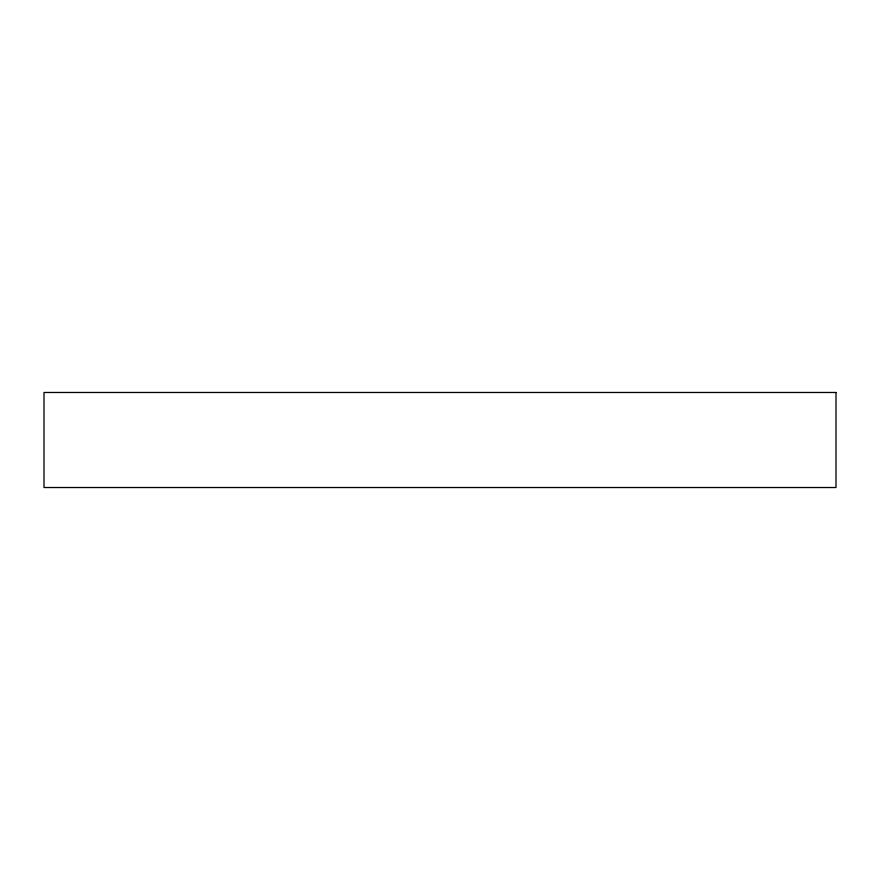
<?xml version="1.0" encoding="UTF-8"?>
<svg xmlns="http://www.w3.org/2000/svg" width="880" height="880" viewBox="0 0 880 880"><rect width="100%" height="100%" fill="white"/><g stroke="black" fill="none" stroke-linecap="round" stroke-linejoin="round"><path stroke-width="1.32" d="M836 392.48L44 392.48L44 487.52L836 487.52L836 392.48"/></g></svg>
